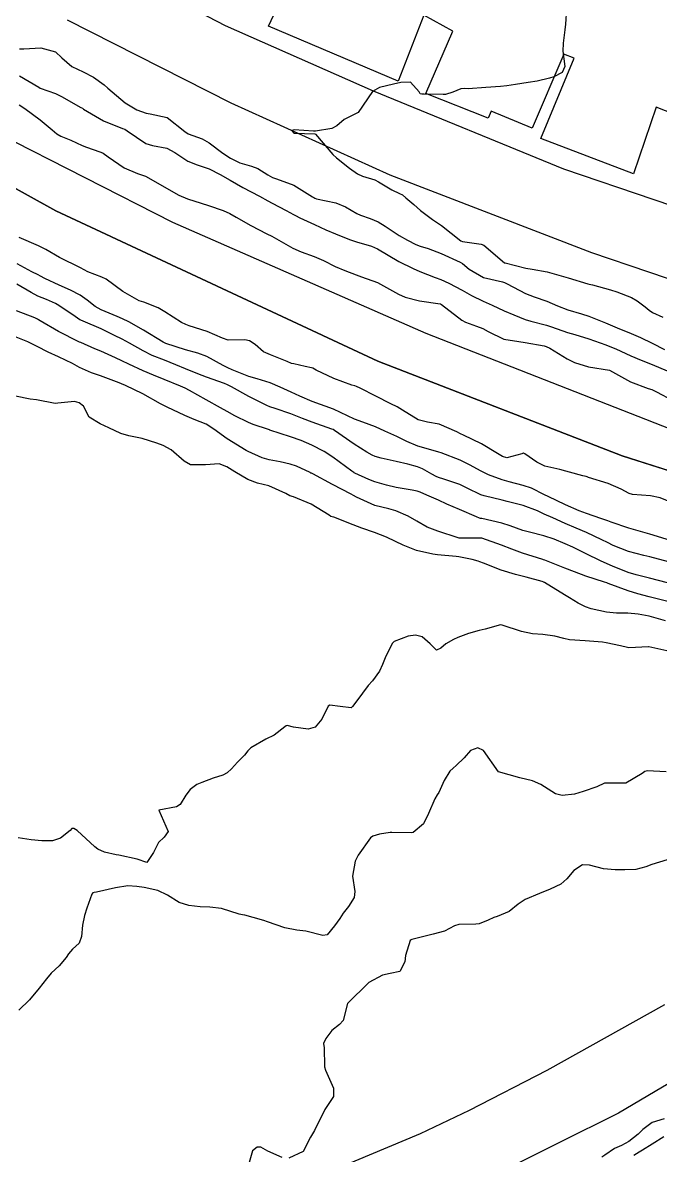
# Model space of a CAD drawing. Header units: metres. Extents: x 298520 to 308411, y 7433745 to 7450750.
# Drawn here: x 305812 to 305872.2, y 7435844.3 to 7435951 of the extents above; entities that cross this region are included whole.
import ezdxf

# ---------------------------------------------------------------- set-up
doc = ezdxf.new("R2010")
doc.units = ezdxf.units.M
doc.header["$LTSCALE"] = 10
doc.linetypes.add('CONTINUO', pattern=[0])
for name, color, linetype in [('Curvas de Nivel 1m', 11, 'Continuous'), ('Curvas de Nivel 5m', 15, 'Continuous'), ('Edificações', 30, 'Continuous'), ('Eixo_Estaqueamento', 45, 'CONTINUO'), ('Linha Férrea', 251, 'TRACKS'), ('Vias Primárias', 230, 'Continuous')]:
    doc.layers.add(name, color=color, linetype=linetype)
doc.linetypes.add('TRACKS', pattern='A,0.15,[130,ltypeshp.shx,S=0.25,R=0,X=0,Y=0],0.15', length=0.3)

msp = doc.modelspace()

# ---------------------------------------------------------------- linework, layer by layer
at = {"layer": 'Curvas de Nivel 1m', "flags": 128}
for points, elevation in [([(305811.76, 7435948.58), (305812.15, 7435948.56), (305813.76, 7435948.67), (305815.14, 7435948.3), (305815.75, 7435947.71), (305816.67, 7435946.9), (305817.74, 7435946.41), (305818.72, 7435945.89), (305819.72, 7435945.18), (305820.07, 7435944.86), (305821.7, 7435943.48), (305822.82, 7435942.83), (305823.69, 7435942.49), (305824.07, 7435942.43), (305825.68, 7435942.1), (305827.35, 7435940.77), (305827.66, 7435940.55), (305828.97, 7435940.07), (305829.65, 7435939.71), (305830.92, 7435938.73), (305831.64, 7435938.25), (305832.52, 7435937.83), (305833.63, 7435937.5), (305834.24, 7435937.3), (305835.16, 7435936.68), (305835.62, 7435936.43), (305835.98, 7435936.3), (305837.61, 7435935.73), (305839.39, 7435934.62), (305839.51, 7435934.54), (305839.59, 7435934.5), (305839.77, 7435934.44), (305841.59, 7435934.06), (305842.51, 7435933.67), (305843.58, 7435933.06), (305843.9, 7435932.9), (305844.82, 7435932.56), (305845.57, 7435932.25), (305846.25, 7435931.86), (305847.55, 7435930.98), (305848.33, 7435930.52), (305849.14, 7435930.11), (305849.54, 7435929.97), (305850.28, 7435929.74), (305851.53, 7435929.29), (305853.3, 7435928.46), (305853.52, 7435928.32), (305854.15, 7435927.81), (305855.5, 7435927.01), (305857.3, 7435926.61), (305857.49, 7435926.54), (305857.76, 7435926.41), (305859.48, 7435925.51), (305860.3, 7435925.2), (305861.48, 7435924.78), (305862.48, 7435924.35), (305863.47, 7435923.98), (305864.75, 7435923.6), (305865.46, 7435923.36), (305867.01, 7435922.74), (305867.46, 7435922.56), (305868.13, 7435922.28), (305869.45, 7435921.75), (305870.32, 7435921.37), (305871.43, 7435920.83), (305872.6, 7435920.23)], 706), ([(305811.73, 7435946.02), (305813.56, 7435944.94), (305813.71, 7435944.87), (305815.15, 7435944.36), (305815.7, 7435944.08), (305817.54, 7435943.04), (305817.69, 7435942.96), (305817.73, 7435942.93), (305817.78, 7435942.89), (305819.68, 7435941.77), (305821.45, 7435941.06), (305821.67, 7435940.98), (305821.91, 7435940.84), (305823.65, 7435939.65), (305824.29, 7435939.45), (305825.65, 7435939.2), (305826.39, 7435938.78), (305827.64, 7435937.98), (305828.5, 7435937.63), (305829.63, 7435937.25), (305830.68, 7435936.73), (305831.61, 7435936.18), (305832.8, 7435935.51), (305833.6, 7435935.09), (305834.37, 7435934.69), (305835.16, 7435934.25), (305835.59, 7435934.02), (305836.91, 7435933.32), (305837.58, 7435932.96), (305837.77, 7435932.85), (305838.18, 7435932.64), (305839.56, 7435932), (305840.64, 7435931.52), (305841.55, 7435931.13), (305842.88, 7435930.59), (305843.54, 7435930.36), (305844.95, 7435929.97), (305845.53, 7435929.73), (305847.52, 7435928.53), (305848.88, 7435927.87), (305849.51, 7435927.59), (305850.97, 7435927.01), (305851.5, 7435926.81), (305852.24, 7435926.47), (305853.49, 7435925.83), (305854.37, 7435925.33), (305855.48, 7435924.79), (305856.33, 7435924.42), (305857.47, 7435923.88), (305858.38, 7435923.49), (305859.46, 7435923.06), (305859.97, 7435922.89), (305861.45, 7435922.51), (305861.94, 7435922.36), (305863.45, 7435921.83), (305864.14, 7435921.63), (305865.44, 7435921.24), (305867.06, 7435920.67), (305867.43, 7435920.52), (305867.99, 7435920.28), (305869.42, 7435919.64), (305870.38, 7435919.22), (305871.41, 7435918.81), (305872.83, 7435918.23)], 707), ([(305811.7, 7435943.3), (305812.24, 7435942.95), (305813.68, 7435941.89), (305814.84, 7435940.92), (305815.28, 7435940.54), (305815.66, 7435940.34), (305816.6, 7435939.96), (305817.65, 7435939.45), (305818.05, 7435939.29), (305819.31, 7435938.86), (305819.56, 7435938.77), (305819.64, 7435938.72), (305820.11, 7435938.39), (305821.63, 7435937.36), (305822.88, 7435936.83), (305823.62, 7435936.56), (305824.14, 7435936.28), (305825.6, 7435935.43), (305826.78, 7435934.78), (305827.59, 7435934.44), (305828.87, 7435934.03), (305829.58, 7435933.79), (305830.96, 7435933.34), (305831.58, 7435933.06), (305832.17, 7435932.71), (305833.56, 7435931.92), (305835.09, 7435931.14), (305835.55, 7435930.91), (305836, 7435930.67), (305837.53, 7435929.79), (305838.32, 7435929.42), (305839.53, 7435928.99), (305840.41, 7435928.61), (305841.52, 7435928.05), (305842.44, 7435927.67), (305843.51, 7435927.28), (305844.02, 7435927.08), (305845.5, 7435926.55), (305847.49, 7435925.43), (305848.11, 7435925.15), (305849.48, 7435924.81), (305851.42, 7435924.54), (305851.47, 7435924.52), (305851.55, 7435924.48), (305853.46, 7435923), (305853.81, 7435922.81), (305854.87, 7435922.44), (305855.45, 7435922.21), (305855.96, 7435921.91), (305857.43, 7435921.2), (305858.86, 7435920.97), (305859.43, 7435920.9), (305861.23, 7435920.56), (305861.43, 7435920.51), (305861.77, 7435920.36), (305863.41, 7435919.36), (305864.09, 7435919.01), (305865.41, 7435918.58), (305867.4, 7435918.29), (305869.39, 7435917.19), (305871.06, 7435916.56), (305871.38, 7435916.45), (305871.83, 7435916.24), (305873.36, 7435915.41)], 708), ([(305873.26, 7435905.79), (305872.17, 7435906.23), (305871.26, 7435906.44), (305869.57, 7435906.57), (305869.27, 7435906.65), (305868.5, 7435907.05), (305867.28, 7435907.59), (305865.43, 7435908.15), (305865.28, 7435908.21), (305865.21, 7435908.24), (305864.88, 7435908.32), (305863.62, 7435908.67), (305863.29, 7435908.77), (305862.73, 7435908.9), (305861.29, 7435909.24), (305860.54, 7435909.62), (305859.4, 7435910.39), (305859.3, 7435910.44), (305859.25, 7435910.44), (305859.12, 7435910.39), (305857.7, 7435910.01), (305857.3, 7435910.14), (305856.82, 7435910.41), (305855.32, 7435911.33), (305853.63, 7435912.16), (305853.33, 7435912.29), (305853, 7435912.46), (305851.34, 7435913.19), (305850.23, 7435913.38), (305849.34, 7435913.61), (305847.88, 7435914.52), (305847.36, 7435914.83), (305846.78, 7435915.12), (305845.37, 7435915.82), (305843.87, 7435916.57), (305843.55, 7435916.74), (305843.39, 7435916.8), (305843.1, 7435916.87), (305841.39, 7435917.49), (305839.74, 7435918.28), (305839.4, 7435918.46), (305839.28, 7435918.5), (305838.69, 7435918.63), (305837.62, 7435918.87), (305837.41, 7435918.92), (305836.98, 7435919.08), (305835.41, 7435919.71), (305834.76, 7435920.02), (305833.97, 7435920.69), (305833.43, 7435921.05), (305833.01, 7435921.13), (305831.43, 7435921.11), (305830.88, 7435921.28), (305829.44, 7435921.93), (305827.74, 7435922.47), (305827.45, 7435922.57), (305827.02, 7435922.77), (305825.46, 7435923.79), (305824.82, 7435924.16), (305823.47, 7435924.68), (305823.04, 7435924.82), (305821.49, 7435925.7), (305819.93, 7435926.86), (305819.5, 7435927.05), (305818.19, 7435927.56), (305817.51, 7435927.91), (305815.52, 7435928.91), (305814.24, 7435929.64), (305813.53, 7435930), (305811.71, 7435930.78)], 708), ([(305873.15, 7435902.22), (305871.22, 7435902.83), (305870.09, 7435903.13), (305869.22, 7435903.38), (305867.57, 7435903.95), (305867.23, 7435904.07), (305866.59, 7435904.3), (305865.24, 7435904.76), (305864.54, 7435905.02), (305863.25, 7435905.59), (305861.6, 7435906.36), (305861.26, 7435906.53), (305860.04, 7435907.15), (305859.27, 7435907.4), (305857.93, 7435907.75), (305857.28, 7435907.94), (305855.99, 7435908.42), (305855.29, 7435908.77), (305854.2, 7435909.36), (305853.3, 7435909.79), (305851.51, 7435910.48), (305851.3, 7435910.54), (305851.22, 7435910.57), (305849.31, 7435911.13), (305848.28, 7435911.56), (305847.33, 7435912.01), (305846.21, 7435912.54), (305845.34, 7435912.94), (305844.14, 7435913.37), (305843.34, 7435913.67), (305841.35, 7435914.6), (305839.36, 7435915.34), (305838.18, 7435915.83), (305837.38, 7435916.2), (305836.34, 7435916.66), (305835.39, 7435917.07), (305834.17, 7435917.46), (305833.39, 7435917.68), (305831.8, 7435918.31), (305831.4, 7435918.5), (305830.96, 7435918.72), (305829.41, 7435919.57), (305828.56, 7435919.89), (305827.42, 7435920.2), (305825.55, 7435920.79), (305825.42, 7435920.84), (305825.31, 7435920.91), (305823.44, 7435922.05), (305822.05, 7435922.83), (305821.46, 7435923.12), (305820.96, 7435923.34), (305819.46, 7435923.97), (305818.88, 7435924.28), (305818.12, 7435924.88), (305817.48, 7435925.35), (305816.57, 7435925.81), (305815.49, 7435926.3), (305814.14, 7435926.93), (305813.72, 7435927.15), (305813.51, 7435927.26), (305812.91, 7435927.54), (305811.52, 7435928.29)], 707), ([(305872.95, 7435900.22), (305871.19, 7435900.68), (305870.63, 7435900.81), (305869.2, 7435901.17), (305867.74, 7435901.75), (305867.21, 7435902.02), (305866.68, 7435902.3), (305865.22, 7435902.97), (305864.27, 7435903.37), (305863.23, 7435903.83), (305862.05, 7435904.35), (305861.24, 7435904.71), (305860.6, 7435905.01), (305859.25, 7435905.52), (305857.75, 7435905.91), (305857.26, 7435906.03), (305855.57, 7435906.43), (305855.26, 7435906.53), (305853.98, 7435907.16), (305853.27, 7435907.49), (305851.76, 7435907.99), (305851.28, 7435908.15), (305851.05, 7435908.25), (305850.63, 7435908.49), (305849.76, 7435908.97), (305849.29, 7435909.16), (305848.39, 7435909.42), (305847.29, 7435909.67), (305845.86, 7435909.98), (305845.3, 7435910.14), (305845.01, 7435910.27), (305844.5, 7435910.56), (305843.31, 7435911.29), (305841.45, 7435912.6), (305841.33, 7435912.67), (305841.22, 7435912.72), (305839.34, 7435913.38), (305838.43, 7435913.72), (305837.35, 7435914.15), (305835.87, 7435914.66), (305835.36, 7435914.83), (305835.09, 7435914.94), (305833.37, 7435915.81), (305831.74, 7435916.72), (305831.38, 7435916.91), (305831.08, 7435917.03), (305829.39, 7435917.61), (305828.57, 7435917.93), (305827.4, 7435918.4), (305826.5, 7435918.78), (305825.41, 7435919.21), (305824.27, 7435919.66), (305823.42, 7435920.1), (305822.11, 7435920.83), (305821.43, 7435921.19), (305820.72, 7435921.56), (305819.44, 7435922.17), (305817.75, 7435922.89), (305817.54, 7435922.98), (305817.45, 7435923.03), (305817.01, 7435923.35), (305815.47, 7435924.37), (305815.13, 7435924.57), (305814.29, 7435924.93), (305813.48, 7435925.25), (305812.84, 7435925.59), (305811.49, 7435926.39)], 706), ([(305872.9, 7435896.47), (305871.15, 7435896.92), (305870.08, 7435897.19), (305869.15, 7435897.47), (305867.27, 7435898.18), (305867.16, 7435898.22), (305866.92, 7435898.29), (305865.17, 7435898.86), (305864.1, 7435899.26), (305863.18, 7435899.62), (305861.3, 7435900.36), (305861.18, 7435900.4), (305861.12, 7435900.42), (305859.19, 7435901.03), (305858.19, 7435901.41), (305857.2, 7435901.79), (305855.35, 7435902.43), (305855.21, 7435902.45), (305853.88, 7435902.45), (305853.23, 7435902.44), (305853.21, 7435902.44), (305853.13, 7435902.46), (305851.22, 7435903.11), (305850.21, 7435903.48), (305849.23, 7435904.03), (305848.41, 7435904.52), (305847.24, 7435905.02), (305846.58, 7435905.2), (305845.25, 7435905.52), (305843.53, 7435906.31), (305843.26, 7435906.46), (305843.04, 7435906.58), (305841.27, 7435907.5), (305839.4, 7435908.5), (305839.28, 7435908.56), (305839.24, 7435908.58), (305839.17, 7435908.62), (305837.89, 7435909.24), (305837.29, 7435909.43), (305836.32, 7435909.63), (305835.29, 7435909.83), (305834.65, 7435910.03), (305833.3, 7435910.62), (305833.14, 7435910.7), (305831.32, 7435911.79), (305830.09, 7435912.73), (305829.34, 7435913.19), (305828.21, 7435913.62), (305827.35, 7435913.99), (305825.67, 7435914.79), (305825.36, 7435914.94), (305825.04, 7435915.12), (305823.37, 7435916.05), (305821.73, 7435916.84), (305821.38, 7435916.99), (305821.14, 7435917.09), (305819.39, 7435917.74), (305818.54, 7435918.02), (305817.4, 7435918.54), (305816.75, 7435918.9), (305815.41, 7435919.54), (305814.45, 7435919.96), (305813.42, 7435920.52), (305812.54, 7435920.95), (305811.43, 7435921.4)], 704), ([(305872.68, 7435894.66), (305871.13, 7435895.08), (305870.09, 7435895.29), (305869.13, 7435895.36), (305868.05, 7435895.36), (305867.13, 7435895.46), (305865.66, 7435895.78), (305865.14, 7435895.96), (305864.45, 7435896.32), (305863.64, 7435896.82), (305863.15, 7435897.11), (305861.26, 7435898.26), (305861.16, 7435898.31), (305861.13, 7435898.33), (305861.05, 7435898.36), (305859.55, 7435898.77), (305859.17, 7435898.87), (305858.53, 7435899.03), (305857.17, 7435899.43), (305855.51, 7435900.09), (305855.18, 7435900.21), (305855.01, 7435900.26), (305854.43, 7435900.44), (305853.19, 7435900.69), (305852.93, 7435900.72), (305851.19, 7435900.87), (305850.75, 7435900.93), (305849.19, 7435901.28), (305847.93, 7435901.79), (305847.21, 7435902.14), (305846.37, 7435902.54), (305845.22, 7435902.99), (305844.03, 7435903.38), (305843.22, 7435903.69), (305841.41, 7435904.42), (305841.23, 7435904.45), (305841.1, 7435904.47), (305840.95, 7435904.6), (305839.25, 7435905.64), (305837.58, 7435906.33), (305837.26, 7435906.44), (305836.88, 7435906.65), (305835.27, 7435907.36), (305834.21, 7435907.63), (305833.28, 7435907.96), (305832.05, 7435908.71), (305831.29, 7435909.18), (305830.57, 7435909.44), (305829.29, 7435909.34), (305827.89, 7435909.36), (305827.29, 7435909.71), (305826.06, 7435910.78), (305825.31, 7435911.17), (305824.7, 7435911.41), (305823.32, 7435911.85), (305822.06, 7435912.1), (305821.32, 7435912.3), (305820.17, 7435912.85), (305819.34, 7435913.22), (305818.33, 7435913.86), (305817.77, 7435914.88), (305817.36, 7435915.21), (305816.94, 7435915.32), (305815.36, 7435915.16), (305815.12, 7435915.15), (305813.36, 7435915.47), (305812.75, 7435915.56), (305811.37, 7435915.84)], 703), ([(305873.09, 7435891.77), (305871.12, 7435892.21), (305871.09, 7435892.21), (305869.23, 7435892.12), (305869.09, 7435892.13), (305868.43, 7435892.28), (305867.1, 7435892.59), (305866.75, 7435892.64), (305865.1, 7435892.75), (305863.63, 7435892.86), (305863.1, 7435892.97), (305862.25, 7435893.2), (305861.1, 7435893.35), (305860.15, 7435893.42), (305859.11, 7435893.66), (305857.28, 7435894.24), (305857.11, 7435894.27), (305855.66, 7435893.87), (305855.11, 7435893.73), (305854.11, 7435893.45), (305853.1, 7435893.08), (305852.68, 7435892.88), (305851.96, 7435892.47), (305851.49, 7435892.07), (305851.08, 7435891.88), (305850.48, 7435892.49), (305849.74, 7435893.14), (305849.1, 7435893.29), (305848.4, 7435893.21), (305847.09, 7435892.69), (305847, 7435892.62), (305846.93, 7435892.53), (305846.29, 7435891.32), (305845.99, 7435890.54), (305845.7, 7435889.9), (305845.05, 7435889.01), (305844.62, 7435888.56), (305843.56, 7435887.1), (305843.17, 7435886.58), (305843.1, 7435886.5), (305843.02, 7435886.44), (305842, 7435886.59), (305841.02, 7435886.69), (305840.85, 7435886.6), (305840.25, 7435885.37), (305839.63, 7435884.62), (305838.99, 7435884.45), (305837.58, 7435884.64), (305836.99, 7435884.78), (305836.89, 7435884.75), (305836.76, 7435884.65), (305835.76, 7435883.88), (305834.98, 7435883.51), (305833.56, 7435882.69), (305833.27, 7435882.4), (305832.96, 7435882), (305832.32, 7435881.34), (305831.74, 7435880.71), (305831.34, 7435880.31), (305830.94, 7435880.1), (305830.01, 7435879.81), (305828.93, 7435879.42), (305828.46, 7435879.23), (305827.84, 7435878.76), (305827.45, 7435878.23), (305826.91, 7435877.34), (305826.56, 7435877.11), (305824.9, 7435876.79), (305825.78, 7435874.78), (305825.4, 7435874.25), (305824.86, 7435873.76), (305824.39, 7435872.8), (305823.77, 7435871.88), (305822.84, 7435872.17), (305821.12, 7435872.56), (305820.85, 7435872.59), (305819.77, 7435872.86), (305819.13, 7435873.14), (305818.86, 7435873.34), (305817.17, 7435874.89), (305816.88, 7435875.09), (305816.69, 7435875.08), (305816.51, 7435874.89), (305815.61, 7435874.16), (305814.86, 7435873.9), (305813.86, 7435873.92), (305812.86, 7435874), (305811.63, 7435874.19)], 702), ([(305872.75, 7435880.42), (305870.95, 7435880.51), (305870.73, 7435880.46), (305870.48, 7435880.25), (305868.93, 7435879.35), (305867.86, 7435879.35), (305866.93, 7435879.34), (305866.21, 7435879.01), (305864.93, 7435878.55), (305864.09, 7435878.32), (305862.92, 7435878.18), (305862.3, 7435878.35), (305860.93, 7435879.21), (305860.13, 7435879.57), (305858.94, 7435879.86), (305856.94, 7435880.41), (305855.5, 7435882.42), (305854.98, 7435882.67), (305854.28, 7435882.44), (305853.68, 7435881.73), (305852.95, 7435881), (305852.65, 7435880.76), (305852.34, 7435880.47), (305851.79, 7435879.61), (305851.3, 7435878.48), (305851.15, 7435878.24), (305850.92, 7435877.88), (305850.32, 7435876.49), (305849.87, 7435875.51), (305848.88, 7435874.7), (305848.71, 7435874.67), (305846.88, 7435874.7), (305846.71, 7435874.69), (305845.72, 7435874.54), (305845.06, 7435874.36), (305844.87, 7435874.21), (305843.69, 7435872.57), (305843.4, 7435872.01), (305843.17, 7435870.57), (305843.38, 7435869.14), (305843.31, 7435868.57), (305842.79, 7435867.71), (305842.29, 7435867.08), (305841.97, 7435866.59), (305841.47, 7435865.89), (305840.76, 7435865.04), (305840.36, 7435865), (305838.76, 7435865.4), (305837.91, 7435865.5), (305836.77, 7435865.72), (305835.15, 7435866.29), (305834.78, 7435866.41), (305833.8, 7435866.68), (305833.01, 7435866.92), (305832.79, 7435866.94), (305832.48, 7435867.01), (305830.79, 7435867.54), (305829.71, 7435867.65), (305828.79, 7435867.69), (305827.73, 7435867.82), (305826.8, 7435868.09), (305825.72, 7435868.78), (305824.81, 7435869.24), (305823.5, 7435869.5), (305822.81, 7435869.61), (305821.97, 7435869.67), (305820.81, 7435869.48), (305819.01, 7435869.07), (305818.8, 7435869.05), (305818.65, 7435869.02), (305818.56, 7435868.87), (305818.1, 7435867.57), (305817.89, 7435866.88), (305817.7, 7435865.95), (305817.58, 7435864.88), (305817.36, 7435864.27), (305816.74, 7435863.69), (305816.36, 7435863.27), (305816.14, 7435862.9), (305815.49, 7435862.14), (305814.72, 7435861.43), (305814.28, 7435860.92), (305813.6, 7435860.03), (305812.68, 7435858.94), (305811.68, 7435857.94)], 701), ([(305872.56, 7435847.72), (305871.43, 7435847.36), (305870.55, 7435846.69), (305870.1, 7435846.25), (305869.21, 7435845.58), (305868.53, 7435845.21), (305867.88, 7435844.92), (305866.97, 7435844.29), (305866.69, 7435844.11)], 699), ([(305872.54, 7435846.01), (305871.43, 7435845.33), (305870.52, 7435844.77), (305870.2, 7435844.57), (305869.71, 7435844.25)], 698)]:
    msp.add_lwpolyline(points, dxfattribs=dict(at, elevation=elevation))
at = {"layer": 'Curvas de Nivel 5m', "flags": 128}
for points, elevation in [([(305863.33, 7435952.34), (305863.24, 7435950.9), (305863.18, 7435950.35), (305863.02, 7435949.1), (305863.01, 7435948.35), (305863.19, 7435946.9), (305862.95, 7435946.35), (305862.14, 7435945.94), (305861.73, 7435945.81), (305860.58, 7435945.52), (305859.72, 7435945.38), (305858.54, 7435945.21), (305857.72, 7435945.08), (305857.11, 7435945.02), (305855.72, 7435944.91), (305854.06, 7435944.8), (305853.72, 7435944.82), (305853.38, 7435944.8), (305852.61, 7435944.47), (305851.92, 7435944.27), (305851.71, 7435944.26), (305849.91, 7435944.3), (305849.71, 7435944.29), (305849.53, 7435944.32), (305849.44, 7435944.5), (305848.62, 7435945.41), (305847.72, 7435945.38), (305847.03, 7435945.23), (305845.72, 7435944.92), (305845.03, 7435944.56), (305843.69, 7435942.58), (305842.37, 7435941.91), (305841.67, 7435941.32), (305841.22, 7435941.06), (305839.67, 7435940.82), (305839.48, 7435940.81), (305837.67, 7435940.92), (305837.44, 7435940.88), (305837.6, 7435940.65), (305837.66, 7435940.63), (305839.59, 7435940.55), (305839.66, 7435940.52), (305841.29, 7435938.6), (305841.64, 7435938.3), (305842.88, 7435937.33), (305843.62, 7435936.8), (305844.09, 7435936.57), (305845.26, 7435936.21), (305845.61, 7435936.04), (305846.86, 7435935.28), (305847.6, 7435934.93), (305847.86, 7435934.79), (305848.2, 7435934.52), (305848.95, 7435933.88), (305849.58, 7435933.32), (305850.7, 7435932.49), (305851.56, 7435931.91), (305853.38, 7435930.46), (305853.54, 7435930.4), (305855.28, 7435930.17), (305855.54, 7435930.07), (305857.49, 7435928.41), (305857.52, 7435928.39), (305857.55, 7435928.38), (305859.52, 7435927.9), (305860.11, 7435927.79), (305861.51, 7435927.54), (305862.61, 7435927.24), (305863.5, 7435926.99), (305865.37, 7435926.43), (305865.49, 7435926.4), (305865.81, 7435926.31), (305867.49, 7435925.85), (305868.1, 7435925.67), (305869.48, 7435925.12), (305870.02, 7435924.8), (305870.75, 7435924.25), (305871.15, 7435923.92), (305871.47, 7435923.7), (305872.44, 7435923.26)], 705), ([(305872.86, 7435898.22), (305871.17, 7435898.67), (305869.9, 7435898.99), (305869.17, 7435899.2), (305867.67, 7435899.79), (305867.18, 7435900.01), (305866.55, 7435900.3), (305865.19, 7435900.98), (305863.94, 7435901.59), (305863.21, 7435901.92), (305862.19, 7435902.35), (305861.22, 7435902.67), (305859.84, 7435903), (305859.22, 7435903.18), (305858.03, 7435903.59), (305857.23, 7435903.85), (305855.37, 7435904.29), (305855.23, 7435904.31), (305855.13, 7435904.33), (305854.85, 7435904.44), (305853.24, 7435905.13), (305852.07, 7435905.65), (305851.26, 7435906.03), (305850.18, 7435906.5), (305849.53, 7435906.77), (305849.27, 7435906.88), (305848.8, 7435906.98), (305847.27, 7435907.23), (305846.38, 7435907.43), (305845.27, 7435907.76), (305844.7, 7435907.98), (305843.38, 7435908.58), (305843.32, 7435908.61), (305843.28, 7435908.63), (305843.09, 7435908.77), (305841.3, 7435910.08), (305840.47, 7435910.61), (305839.31, 7435911.22), (305838.3, 7435911.66), (305837.32, 7435911.99), (305835.37, 7435912.63), (305835.33, 7435912.64), (305835.23, 7435912.67), (305833.79, 7435913.15), (305833.34, 7435913.35), (305832.07, 7435913.98), (305831.35, 7435914.37), (305830.72, 7435914.73), (305829.36, 7435915.49), (305827.77, 7435916.37), (305827.38, 7435916.57), (305826.92, 7435916.77), (305825.39, 7435917.4), (305824.4, 7435917.81), (305823.4, 7435918.23), (305822.06, 7435918.83), (305821.41, 7435919.16), (305820.81, 7435919.44), (305819.41, 7435920.06), (305818.85, 7435920.3), (305817.52, 7435920.89), (305817.42, 7435920.93), (305817.35, 7435920.96), (305815.44, 7435921.91), (305813.68, 7435922.94), (305813.54, 7435923.03), (305813.45, 7435923.08), (305813.2, 7435923.2), (305811.46, 7435923.87)], 705), ([(305872.85, 7435872.12), (305871.4, 7435871.67), (305870.84, 7435871.46), (305869.87, 7435871.22), (305868.84, 7435871.19), (305867.94, 7435871.18), (305866.84, 7435871.27), (305865.52, 7435871.63), (305864.84, 7435871.66), (305864.04, 7435871.12), (305863.37, 7435870.33), (305862.82, 7435869.84), (305861.81, 7435869.35), (305860.81, 7435868.96), (305859.45, 7435868.38), (305858.8, 7435867.93), (305857.95, 7435867.24), (305856.79, 7435866.77), (305856.49, 7435866.7), (305855.95, 7435866.42), (305855.12, 7435866.09), (305854.78, 7435866.05), (305853.19, 7435866.04), (305852.77, 7435865.9), (305851.83, 7435865.41), (305850.76, 7435865.12), (305850.25, 7435865), (305848.75, 7435864.61), (305848.68, 7435864.58), (305848.6, 7435864.51), (305848.16, 7435863.09), (305848.1, 7435862.52), (305847.63, 7435861.61), (305846.72, 7435861.42), (305846, 7435861.25), (305844.7, 7435860.55), (305842.68, 7435858.58), (305842.27, 7435856.98), (305841.94, 7435856.59), (305841.21, 7435856.04), (305840.64, 7435855.29), (305840.42, 7435854.82), (305840.45, 7435854.6), (305840.47, 7435854.44), (305840.53, 7435852.6), (305840.61, 7435852.29), (305841.37, 7435850.59), (305841.36, 7435849.81), (305840.56, 7435848.6), (305839.57, 7435846.61), (305839.18, 7435845.97), (305838.51, 7435844.63), (305837.14, 7435844.01)], 700), ([(305836.51, 7435844.05), (305835.18, 7435844.66), (305834.52, 7435845.03), (305834.15, 7435845.04), (305833.73, 7435844.68), (305833.4, 7435843.59)], 700)]:
    msp.add_lwpolyline(points, dxfattribs=dict(at, elevation=elevation))
at = {"layer": 'Edificações'}
msp.add_lwpolyline([(305885.96, 7435958.22), (305879.41, 7435940.07), (305871.81, 7435943.08), (305869.66, 7435936.8), (305860.93, 7435940.1), (305864.06, 7435947.68), (305863.08, 7435948.08), (305860.09, 7435941.09), (305856.24, 7435942.69), (305855.94, 7435942.04), (305850.06, 7435944.36), (305852.62, 7435950.24), (305849.9, 7435951.73), (305847.45, 7435945.53), (305835.24, 7435950.69), (305836.52, 7435953.46)], dxfattribs=at)
at = {"layer": 'Eixo_Estaqueamento'}
msp.add_lwpolyline([(305645.02, 7436096.32), (305661.02, 7436071.86), (305678.2, 7436047.9), (305696.1, 7436025.19), (305723.76, 7435997.05), (305735.18, 7435986.89), (305760.88, 7435966.42), (305786.71, 7435949.03), (305815.17, 7435933.3), (305845.54, 7435919.12), (305868.58, 7435910.19), (305881.18, 7435906.22), (305902.23, 7435900.74), (305939.65, 7435889.45), (305949.23, 7435886.47)], dxfattribs=at)
at = {"layer": 'Linha Férrea', "flags": 128}
msp.add_lwpolyline([(307827.16, 7434249.95), (307821.56, 7434258.81), (307819.52, 7434262.43), (307816.3, 7434268.22), (307813.68, 7434272.3), (307811.64, 7434275.46), (307798.22, 7434296.14), (307773.74, 7434334.03), (307761.73, 7434352.01), (307752.47, 7434367.89), (307735.13, 7434393.38), (307710.74, 7434431.02), (307694.81, 7434455.28), (307677.7, 7434482.21), (307665.38, 7434501.66), (307643.88, 7434534.84), (307627.56, 7434562.54), (307613.51, 7434586.87), (307596.95, 7434617.47), (307576.4, 7434659.98), (307564.17, 7434687.32), (307541.06, 7434734.95), (307530.17, 7434758.54), (307516.92, 7434785.92), (307501.76, 7434817.25), (307481.68, 7434859.3), (307459.2, 7434904.2), (307442.79, 7434936.27), (307425.28, 7434968.91), (307411.69, 7434992.24), (307402.57, 7435007.68), (307388.85, 7435028.5), (307366.95, 7435058.3), (307352.5, 7435076.75), (307335.71, 7435095.81), (307323.74, 7435108.4), (307304.88, 7435127.21), (307280.64, 7435149.6), (307260.89, 7435166.25), (307239.5, 7435183.01), (307222.59, 7435195.4), (307206.91, 7435206.43), (307191.54, 7435216.92), (307180.98, 7435223.58), (307147.08, 7435245.04), (307110.18, 7435267.87), (307071.33, 7435292.08), (307013.04, 7435328.92), (306934.22, 7435378.29), (306890.85, 7435406.01), (306860.76, 7435425.27), (306830.44, 7435444.17), (306783.16, 7435474), (306743.29, 7435499.12), (306730.65, 7435506.8), (306700.01, 7435524.56), (306649.97, 7435556.16), (306620.54, 7435574.68), (306585.88, 7435596.36), (306549.21, 7435619.44), (306511.46, 7435642.99), (306481.3, 7435662.07), (306449.91, 7435681.79), (306417.31, 7435702.16), (306386.5, 7435720.66), (306359.57, 7435735.78), (306332.26, 7435749.95), (306295.74, 7435767.25), (306254.91, 7435784.83), (306234.55, 7435793.03), (306198.8, 7435806.04), (306177.43, 7435813.74), (306139.2, 7435826.14), (306101.03, 7435838.04), (306051.97, 7435853.03), (306008.19, 7435866.65), (306003.58, 7435868.04), (305974.11, 7435878.74), (305939.65, 7435889.45), (305902.23, 7435900.74), (305881.18, 7435906.22), (305868.58, 7435910.19), (305845.54, 7435919.12), (305815.17, 7435933.3), (305786.71, 7435949.03), (305760.88, 7435966.42), (305735.18, 7435986.89), (305723.76, 7435997.05), (305696.1, 7436025.19), (305678.2, 7436047.9), (305661.02, 7436071.86), (305645.02, 7436096.32), (305622.37, 7436129.7), (305596.14, 7436168.75), (305576.09, 7436198.75), (305559.43, 7436223.15), (305539.44, 7436252.72), (305521.42, 7436279.84), (305512.69, 7436292.82), (305499.49, 7436312.98), (305480.03, 7436341.61), (305460.3, 7436370.83), (305441.56, 7436398.43), (305421.25, 7436428.24), (305402.58, 7436456.09), (305384.09, 7436483.75), (305369.12, 7436505.55), (305351.23, 7436532.17), (305338.34, 7436551.44), (305322.73, 7436574.87), (305306.91, 7436598.3), (305293.24, 7436619.06), (305277.82, 7436644.31), (305263.89, 7436668.98), (305254.71, 7436687.72), (305243.78, 7436710.84), (305233.95, 7436734.39), (305225.11, 7436755.87), (305215.53, 7436780.47), (305201.61, 7436815.68), (305193.17, 7436837.83), (305177.38, 7436877.75), (305166.79, 7436904.69), (305153.94, 7436937.69), (305141.5, 7436969.14), (305130.7, 7436996.5), (305122.02, 7437018.5), (305113.06, 7437043.1), (305101.51, 7437072.01), (305093.24, 7437092.93), (305082.04, 7437121.36), (305073.35, 7437143.92), (305060.57, 7437176.45), (305050.18, 7437206.4), (305043.41, 7437227.87), (305037.47, 7437248.17), (305034.53, 7437261.71), (305031.72, 7437274.1), (305028.72, 7437297.87), (305025.03, 7437326.57), (305023.12, 7437358.56), (305023.12, 7437387.11), (305024.83, 7437414.87), (305027.31, 7437439.51), (305027.41, 7437441.26), (305030.71, 7437462.67), (305036.04, 7437488.9), (305042.47, 7437516.92), (305048.78, 7437544.54), (305055.48, 7437572.1), (305062.87, 7437603.39), (305069.5, 7437630.69), (305077.03, 7437662.82), (305085.46, 7437698.14), (305091.82, 7437727.64), (305097.21, 7437749.95), (305103.92, 7437777.27), (305111.1, 7437807.1), (305121.2, 7437849.91), (305125.41, 7437866.97), (305130.99, 7437888.73), (305137.36, 7437914.57), (305143.48, 7437941.14), (305150.28, 7437969.23), (305155.63, 7437993.86), (305160.5, 7438017.39), (305165.53, 7438047.97), (305167.4, 7438065.92), (305168.45, 7438080.5), (305168.7, 7438098.82), (305168.5, 7438111.61), (305167.44, 7438129.41), (305165.73, 7438144.8), (305163.05, 7438159.25), (305157.36, 7438183.65), (305149.71, 7438209.61), (305142.15, 7438230.52), (305132.88, 7438252.55), (305120.43, 7438277.84), (305109.12, 7438297.22), (305107.01, 7438300.23), (305099.26, 7438311.38), (305091.43, 7438322.41), (305083.38, 7438332.8), (305079.57, 7438337.52), (305074.8, 7438344.06), (305056.82, 7438367.08), (305041.94, 7438386.35), (305023.22, 7438411.98), (305005.97, 7438436.56), (304993.28, 7438456.49), (304983.12, 7438473.17), (304969.54, 7438498.7), (304959.94, 7438517.09), (304947.33, 7438543.43), (304933.09, 7438572.79), (304924.31, 7438590.95), (304918.2, 7438604.46), (304911.78, 7438619.16), (304905.93, 7438632.44), (304900.32, 7438648.46), (304895.83, 7438661.89), (304892.17, 7438674.5), (304887.95, 7438691.24), (304884.69, 7438706.94), (304881.85, 7438723.7), (304879.33, 7438740.13), (304878.19, 7438758.92), (304877.54, 7438778.36), (304877.21, 7438799.09), (304877.46, 7438830.88), (304877.86, 7438863.02), (304878.27, 7438892.7), (304878.6, 7438920.11), (304878.68, 7438952.24), (304877.94, 7438980.3), (304876.32, 7439009.02), (304874.94, 7439022.79), (304873.23, 7439037.84), (304870.14, 7439056.14), (304864.86, 7439082.08), (304859.08, 7439105.01), (304850.38, 7439133.89), (304843.06, 7439154.06), (304836.38, 7439171.24), (304828.25, 7439190.11), (304817.67, 7439211.83), (304806.69, 7439232.74), (304796.36, 7439250.87), (304785.22, 7439269.01), (304772.78, 7439289.1), (304755.7, 7439316.74), (304736.91, 7439345.94), (304718.85, 7439374.33), (304700.22, 7439403.62), (304676.46, 7439440.71), (304659.06, 7439468.06), (304641.49, 7439495.55), (304629.29, 7439515), (304612.29, 7439541.91), (304598.79, 7439563.31), (304583.09, 7439588.52), (304568.61, 7439611.38), (304554.37, 7439633.59), (304540.46, 7439656.11), (304527.86, 7439675.88), (304515.49, 7439695.97), (304501.01, 7439718.74), (304492.56, 7439732.18), (304481.09, 7439749.95), (304464.7, 7439773.55), (304458.7, 7439781.55), (304447.47, 7439795.48), (304430.85, 7439814.02), (304417.94, 7439826.87), (304407.63, 7439836.38), (304393.36, 7439848.49), (304380.4, 7439858.34), (304362.66, 7439870.74), (304347.09, 7439880.3), (304333.25, 7439887.82), (304320.73, 7439894.06), (304304.93, 7439900.99), (304286.44, 7439908.16), (304266.64, 7439915.42), (304246.69, 7439922.5), (304225.19, 7439929.98), (304199, 7439939.2), (304168.47, 7439950), (304152.89, 7439955.63), (304135.92, 7439962.49), (304121.35, 7439968.8), (304105.78, 7439976.38), (304088.74, 7439985.33), (304071.18, 7439995.83), (304051.5, 7440008.74), (304042.51, 7440015.33), (304023.02, 7440030.47), (304002.68, 7440048.64), (303992.18, 7440058.52), (303980.44, 7440070.49), (303965.02, 7440086.23), (303949.37, 7440102.5), (303932.05, 7440120.67), (303917.21, 7440136.17), (303903.07, 7440150.77), (303879.08, 7440175), (303863.63, 7440189.71), (303849.06, 7440203.12), (303838.55, 7440211.89), (303825.96, 7440222.58), (303811.47, 7440233.81), (303798.03, 7440243.58), (303789.17, 7440249.78, 0.048699), (303782.73, 7440254.33, -0.013971), (303778.98, 7440256.72, 0.011385), (303767.54, 7440264.08, 0.000455), (303759.24, 7440269.14, 0.004014), (303749.32, 7440275.08, 0.008965), (303739.52, 7440280.6), (303729.17, 7440286.2), (303717.71, 7440292.15), (303693.72, 7440304.37), (303679.1, 7440311.9), (303660.94, 7440321.33), (303642.97, 7440330.92), (303636.47, 7440334.55), (303624.84, 7440341.29), (303611.99, 7440348.94), (303603.08, 7440354.6), (303596.28, 7440359.1), (303587.51, 7440365.43), (303578.6, 7440372.22), (303569.48, 7440379.63), (303558.63, 7440389.13), (303549.89, 7440397.25), (303541.54, 7440405.46), (303534.88, 7440412.29), (303523.46, 7440424.47), (303512.29, 7440437.46), (303502.62, 7440449.26), (303497.01, 7440456.5), (303488.04, 7440468.69), (303481.42, 7440477.68), (303475.38, 7440486.35), (303465.79, 7440500.54), (303456.11, 7440515.6), (303445.61, 7440532.25), (303432.87, 7440552.63), (303423.19, 7440568.06, -0.000757), (303417.99, 7440576.14, 0.007668), (303411.65, 7440585.69), (303403.6, 7440597.44), (303394.77, 7440609.24), (303388.86, 7440616.92), (303381.26, 7440625.91), (303374.43, 7440633.82), (303364.89, 7440644.09), (303358.77, 7440650.24), (303349.65, 7440658.74), (303339.72, 7440667.52), (303332.66, 7440673.46), (303326.72, 7440678.05, -0.018136), (303320.92, 7440682.54, 0.027105), (303312.53, 7440688.78, -0.001525), (303306.78, 7440692.62), (303296.84, 7440699.32), (303291.58, 7440702.65), (303280.84, 7440709.24, 0.008003), (303271.25, 7440714.65, 0.013057), (303255.94, 7440722.45, -0.001991), (303248.37, 7440726.09, 0.012147), (303243.6, 7440728.27, -0.002135), (303237.37, 7440730.97), (303223.7, 7440736.96), (303210.1, 7440742.74), (303193.9, 7440749.57), (303189.82, 7440751.3), (303177.39, 7440756.46), (303158.99, 7440764.27), (303141.65, 7440771.61), (303117.1, 7440781.98), (303101.55, 7440788.52), (303093.45, 7440792.23), (303076.05, 7440800.18), (303054.93, 7440810.37), (303040.16, 7440817.98), (303025.35, 7440825.89), (303013.34, 7440832.76), (303004.06, 7440838.54), (302994.27, 7440845.09), (302982.62, 7440853.41), (302969.58, 7440863.65), (302962.58, 7440869.55), (302953.34, 7440877.8), (302943.02, 7440887.54), (302938.59, 7440892.15), (302933.33, 7440897.54), (302924.32, 7440907.75), (302915.9, 7440917.94), (302907.52, 7440928.75), (302899.78, 7440938.97), (302892.73, 7440949.15), (302888.76, 7440955.11), (302884.57, 7440961.75), (302879.49, 7440969.89), (302873.29, 7440980.61), (302867.78, 7440990.9), (302859.79, 7441006.77), (302851.23, 7441025.3), (302846.82, 7441035.61), (302841.67, 7441047.99), (302837.15, 7441059.32), (302829.38, 7441078.79), (302825.24, 7441088.83), (302821.86, 7441097.36), (302816.25, 7441111.47), (302810.67, 7441125.2), (302804.68, 7441140.05), (302799.05, 7441153.54), (302792.2, 7441169.33), (302786.8, 7441181.37), (302782.7, 7441189.73), (302780.99, 7441193.27, -0.024435), (302778.71, 7441197.53, 0.018839), (302775.04, 7441204.53), (302769.05, 7441215.01), (302764.16, 7441223.1), (302758.01, 7441232.57), (302751.03, 7441242.93), (302746.43, 7441249.47, 0.01417), (302742.29, 7441255.12, -0.010578), (302734.95, 7441264.49, 0.026045), (302726.65, 7441274.45), (302714.77, 7441287.27), (302702.59, 7441299.41), (302690.06, 7441310.89), (302682.56, 7441317.23), (302675.22, 7441323.25), (302666.87, 7441329.42, 0.027574), (302658.67, 7441335.28, -0.011091), (302655.15, 7441337.63, 0.01172), (302645.72, 7441343.9, 0.006642), (302635.25, 7441350.32, 0.010482), (302620.24, 7441358.82, 0.013683), (302599.22, 7441369.43, 0.008553), (302586.73, 7441375.05, 0.011788), (302575.05, 7441379.75, 0.002778), (302570.56, 7441381.4), (302560.88, 7441384.91), (302551, 7441388.04), (302546.22, 7441389.53, -0.019135), (302544.9, 7441389.88, 0.019296), (302522.94, 7441395.79, 0.000461), (302511.66, 7441398.34, 0.010049), (302501.51, 7441400.42), (302492.39, 7441402.1), (302485.29, 7441403.3), (302471.45, 7441405.53), (302444.87, 7441409.52), (302415.28, 7441413.93), (302384.35, 7441418.64), (302365.98, 7441421.32), (302360.25, 7441421.99), (302338.7, 7441425.13), (302306, 7441430.4), (302286.92, 7441434.2), (302278.6, 7441436.01), (302270.24, 7441438.28), (302260.05, 7441441.21), (302248.72, 7441444.79), (302234.93, 7441449.83), (302225.68, 7441453.69), (302223.91, 7441454.59), (302211.72, 7441460.08), (302198.55, 7441466.94), (302185.19, 7441474.43), (302176.27, 7441480.04), (302166.75, 7441486.09), (302155.71, 7441493.82), (302145.2, 7441501.91), (302133.65, 7441511.46), (302124.11, 7441520), (302113.8, 7441530.08), (302104.38, 7441540.03), (302095.47, 7441550.01), (302086.58, 7441560.93), (302077.65, 7441573.12), (302070.77, 7441583.08), (302062.65, 7441595.88), (302055.33, 7441608.4), (302048.69, 7441620.59), (302040.38, 7441636.79), (302032.96, 7441653.05), (302027.22, 7441666.29), (302023.74, 7441674.15), (302020.23, 7441682.95), (302013.85, 7441699.66), (302006.74, 7441720.03), (302000.14, 7441739.47), (301996.81, 7441749.52), (301993.17, 7441760.44), (301988.74, 7441774), (301985.31, 7441784.6), (301976.67, 7441811.03), (301970.97, 7441828.13), (301966.76, 7441840.46), (301961.82, 7441854.8), (301956.6, 7441869.32), (301952.69, 7441879.43), (301950.21, 7441885.78), (301947.26, 7441893.12), (301942.83, 7441903), (301936.94, 7441915.47), (301925.25, 7441938.09), (301919.94, 7441947.81), (301913.51, 7441959.08), (301904.12, 7441974.92), (301894.52, 7441990.44), (301891.41, 7441995.46), (301886.49, 7442003.18), (301878.67, 7442015.28), (301873.46, 7442023.44), (301865.16, 7442036.29), (301855.84, 7442050.94), (301845.98, 7442066.83), (301838.27, 7442079.46), (301830.42, 7442092.89), (301825.55, 7442101.78), (301821.38, 7442109.45), (301815.66, 7442120.91), (301811.11, 7442130.24), (301807.7, 7442138), (301806.42, 7442140.6, 0.023261), (301801.86, 7442152.45, -0.028715), (301797.55, 7442164, 0.012936), (301793.73, 7442175.33, -0.025942), (301792.42, 7442179.58, 0.006006), (301789.91, 7442189.06, -0.014708), (301788.14, 7442196.22), (301785.97, 7442206.25), (301784.37, 7442214.31, 0.006026), (301783.56, 7442218.84, -0.007665), (301782.52, 7442224.78, -0.006079), (301780.96, 7442235.44, -0.002739), (301779.7, 7442245.21), (301779.18, 7442249.48), (301778.68, 7442254.38), (301778.07, 7442260.48), (301777.32, 7442271.29), (301776.98, 7442275.41), (301775.91, 7442292.59), (301775.2, 7442301.97), (301774.19, 7442318.2), (301773.65, 7442327.42), (301773.09, 7442335.87), (301772.13, 7442350.27), (301771.29, 7442362.12), (301770.73, 7442371.57), (301769.87, 7442382.07), (301768.55, 7442394.65), (301768.15, 7442398.42), (301767.39, 7442406.07), (301767.01, 7442408.61), (301766.5, 7442411.78), (301764.78, 7442423.53), (301763.46, 7442430.86), (301760.77, 7442444.81), (301759.48, 7442450.08), (301758.26, 7442454.4), (301755.34, 7442466.07), (301751.67, 7442478.11, 0.014406), (301747.84, 7442489.51, -0.000078), (301746.02, 7442494.48), (301743.45, 7442501.47), (301738.69, 7442513.33), (301735.71, 7442520.32), (301732.43, 7442527.28), (301727.1, 7442538.17), (301722.93, 7442546.11, 0.012187), (301718.52, 7442554.11, 0.000535), (301713.36, 7442562.95, 0.014127), (301707.99, 7442571.56, 0.00131), (301703.08, 7442578.9, 0.005502), (301696.11, 7442589.04, 0.012739), (301690.66, 7442596.36, -0.003293), (301687.73, 7442600.16, 0.014011), (301683.49, 7442605.41), (301674.27, 7442616.2), (301665.75, 7442625.39), (301657.65, 7442633.67), (301647.39, 7442643.46), (301636.01, 7442653.98), (301626.6, 7442662.31), (301605.3, 7442680.7), (301585.63, 7442697.22), (301571.11, 7442709.22), (301556.03, 7442721.96), (301546.37, 7442729.88), (301533.38, 7442740.75), (301522.72, 7442749.6), (301509.81, 7442760.24), (301495.06, 7442772.28), (301477.47, 7442786.66), (301465.13, 7442796.88), (301456.43, 7442804.07), (301435.24, 7442821.76), (301421.84, 7442832.86), (301396.98, 7442853.69), (301385.14, 7442863.63), (301370.66, 7442875.78), (301364.72, 7442880.33), (301363.39, 7442881.71), (301340.64, 7442900.57), (301323.03, 7442915.48), (301312.79, 7442924.11), (301300.58, 7442934.7), (301285.85, 7442948.16), (301276.27, 7442957.32), (301270.65, 7442962.88), (301259.99, 7442974.03), (301253.52, 7442981.22), (301247.9, 7442987.53), (301240.38, 7442996.74), (301230, 7443009.99), (301221.85, 7443021.63), (301213.13, 7443035.04), (301205.73, 7443047.19), (301200.05, 7443057.2), (301196.13, 7443064.49), (301190.78, 7443075.16), (301186.74, 7443083.78), (301181.57, 7443095.72), (301178.31, 7443103.87), (301173.66, 7443116.19), (301169.17, 7443129.41), (301164.14, 7443147.31, -0.01791), (301159.61, 7443166.2, -0.00496), (301157.56, 7443176.88, -0.011511), (301154.97, 7443193.24, -0.007375), (301153.51, 7443205.47), (301152.72, 7443213.02, -0.00222), (301152.22, 7443222.44), (301151.73, 7443232.75), (301151.6, 7443240.18), (301151.64, 7443249.45), (301151.72, 7443255.84, -0.000163), (301152.03, 7443263.85, -0.011094), (301152.62, 7443273.75), (301153.01, 7443278.43), (301153.23, 7443280.62), (301153.69, 7443286.69, -0.028501), (301154.09, 7443291.63), (301155.31, 7443300.6), (301156.34, 7443307.46), (301157.49, 7443314.98), (301159.2, 7443325.07), (301161.79, 7443338.5), (301165.14, 7443354.56), (301169.45, 7443374.23), (301172.81, 7443391.59), (301174.68, 7443401.17), (301178.92, 7443420.67), (301181.69, 7443433.86), (301184.3, 7443446.54), (301187.7, 7443463.23), (301190.75, 7443479.81), (301192.55, 7443489.81), (301194.09, 7443499.34), (301196.06, 7443513.19), (301197.81, 7443528.85), (301198.98, 7443543.03), (301199.58, 7443554.27), (301200.06, 7443564.72), (301200.28, 7443573.9), (301200.16, 7443588.23), (301199.93, 7443598.37), (301199.28, 7443610.7), (301198.7, 7443618.87), (301198.18, 7443625.39), (301197.2, 7443633.94, -0.007667), (301196.17, 7443643.15, 0.025395), (301194.85, 7443652, -0.01031), (301194.43, 7443654.34), (301193.51, 7443660.13), (301192.14, 7443668.08), (301188.58, 7443684.77), (301185.5, 7443697.18), (301182.79, 7443706.83), (301181.46, 7443711.27), (301177.71, 7443723.71), (301173.81, 7443734.63), (301171.26, 7443741.67), (301169.73, 7443745.67), (301168.22, 7443749.26), (301166.22, 7443754.29), (301158.31, 7443772.48), (301152.39, 7443784.66), (301147.87, 7443793.51), (301140.96, 7443806.33), (301134.74, 7443816.99), (301130.67, 7443823.9), (301127.12, 7443829.58), (301118, 7443843.64), (301110.12, 7443855.07), (301103.9, 7443863.69), (301096.37, 7443873.96), (301091.52, 7443880.27), (301082.1, 7443891.99), (301075.19, 7443900.34), (301066.67, 7443910.08), (301057.94, 7443919.52), (301047.68, 7443929.62), (301040.64, 7443936.58), (301031.88, 7443944.37), (301023.76, 7443951.56), (301019.29, 7443955.05), (301009.56, 7443962.8), (300997.58, 7443972.16), (300983.87, 7443982.45), (300964.19, 7443997.46), (300944.11, 7444013.33), (300932.3, 7444022.95), (300914.03, 7444037.34), (300891.31, 7444055.81), (300879.97, 7444064.81), (300848.15, 7444089.83), (300830.36, 7444103.6), (300820.58, 7444111.41), (300808.79, 7444120.92), (300790.07, 7444136.49), (300778.41, 7444146.77), (300770.69, 7444153.71), (300758.58, 7444165.33), (300747.36, 7444176.88), (300740.38, 7444184.13), (300726.75, 7444199.56), (300715.03, 7444213.52), (300701.45, 7444231.21), (300695.76, 7444239.06), (300691.1, 7444245.69), (300688.5, 7444249.68), (300679.25, 7444263.56), (300673.51, 7444272.71), (300665.01, 7444287.41), (300658.59, 7444299.12), (300654.52, 7444306.91), (300645.89, 7444324.78), (300638.77, 7444340.5), (300632, 7444357.09), (300623.23, 7444381.31), (300618.04, 7444396.73), (300611.74, 7444416.06), (300609.69, 7444423.43), (300607, 7444434.67), (300602.95, 7444451.57), (300599.97, 7444467.01), (300597.63, 7444480.25), (300594.73, 7444500.08), (300593.89, 7444507.37), (300592.27, 7444522.79), (300591.51, 7444531.44), (300590.49, 7444544.96), (300589.84, 7444557.3), (300589.1, 7444574.02), (300588.34, 7444602.11), (300587.69, 7444624.21), (300587.29, 7444638.3), (300586.41, 7444654.83), (300585.21, 7444670.92), (300583.32, 7444689.36), (300581.91, 7444699.79), (300579.93, 7444713.25), (300577.02, 7444730.38), (300574.61, 7444742.84), (300573.26, 7444749.5), (300571.95, 7444755.51), (300567.97, 7444771.62), (300563.22, 7444789.71), (300556.39, 7444811.41), (300552.81, 7444821.86), (300552.05, 7444823.55), (300548.14, 7444834.22), (300543.9, 7444845.24), (300538.74, 7444857.63), (300534.37, 7444867.27, 0.016186), (300529.66, 7444877.36), (300521.07, 7444894.31), (300515.47, 7444904.77), (300506.54, 7444920.71), (300501.33, 7444929.08), (300498.82, 7444933.12), (300487.1, 7444951.63), (300474, 7444971.56), (300463.47, 7444987.49), (300453.77, 7445002.71), (300450.06, 7445008.6), (300443.36, 7445019.57), (300432.15, 7445039.25), (300421.26, 7445060.11), (300412.9, 7445077.32), (300404.44, 7445096.12), (300400.04, 7445106.51), (300395.55, 7445118.01), (300385.79, 7445146.05), (300379.04, 7445169.01), (300374.06, 7445187.95), (300369.45, 7445208.37), (300365.38, 7445228.5), (300362.76, 7445242.39), (300361.68, 7445249.76), (300360.14, 7445261.7), (300359.09, 7445273.89), (300358.44, 7445281.78), (300357.5, 7445297.71), (300357.2, 7445314.25), (300357.2, 7445325.5), (300357.63, 7445341.06), (300358.79, 7445365.54), (300359.7, 7445378.9), (300360.82, 7445394.56), (300361.81, 7445408.83), (300364.1, 7445434.81), (300365.55, 7445451.78), (300367.4, 7445471.84), (300368.85, 7445486.77), (300370.03, 7445499.47), (300371.46, 7445515.34), (300372.68, 7445526.31), (300373.39, 7445530.96), (300374.89, 7445547.69), (300376.21, 7445560.82), (300377.58, 7445575.81), (300379.87, 7445599.68), (300382.66, 7445627.08), (300384.23, 7445644.04), (300384.75, 7445648.28), (300386.13, 7445663.65)], format="xyb", dxfattribs=at)
msp.add_lwpolyline([(306582.5, 7435607.49), (306556.39, 7435623.65), (306510, 7435652.1), (306448.25, 7435689.47), (306394.54, 7435720.98), (306352.23, 7435744.44), (306311.3, 7435764.61), (306276.03, 7435780.36), (306251.64, 7435790.45), (306226.84, 7435800.01), (306196.93, 7435811.05), (306150.68, 7435826.73), (306088.43, 7435846.31), (306008.39, 7435870.39), (305977.32, 7435881.8), (305916.94, 7435900.68), (305884.79, 7435909.54), (305874.98, 7435912.01), (305850.11, 7435921.72), (305826.22, 7435932.19), (305805.68, 7435942.64), (305780.35, 7435958.02), (305755.75, 7435975.29), (305739.64, 7435988.27), (305721.35, 7436005.1), (305704.23, 7436022.74), (305691.02, 7436037.83), (305676.58, 7436057.2), (305665.98, 7436072.38), (305646.46, 7436101.62), (305625.63, 7436132.4), (305609.75, 7436156.48), (305594.51, 7436178.84), (305577.09, 7436204.32), (305571.36, 7436213.31), (305559.6, 7436230.74), (305541.68, 7436257.15), (305522.74, 7436285.23), (305500.97, 7436317.95), (305481.3, 7436347.06), (305454.67, 7436386.02), (305430.07, 7436422.55), (305398.31, 7436469.84), (305376.51, 7436502.02), (305354.69, 7436533.98), (305340.18, 7436554.87), (305319.48, 7436586.89), (305294.77, 7436624.72), (305279.51, 7436649.24), (305268.84, 7436668.68), (305259.05, 7436688.19), (305252, 7436703.31), (305245.18, 7436718.01), (305235.69, 7436741.06), (305225.3, 7436766.36), (305214.4, 7436794.31), (305204.24, 7436820.71), (305192.96, 7436849.94), (305184.66, 7436870.63), (305173.31, 7436899.4), (305162.03, 7436928.04), (305157.28, 7436941.41), (305144.75, 7436972.02), (305133.55, 7437001.09), (305121.83, 7437031.64), (305106.63, 7437070.21), (305093.87, 7437102.7), (305083.26, 7437129.85), (305071.54, 7437160.03), (305059.53, 7437191.56), (305046.77, 7437230.87), (305042.39, 7437246.1), (305040.61, 7437253.21), (305037.65, 7437266.79), (305036.68, 7437272.12), (305036.26, 7437274.59)], dxfattribs=at)
at = {"layer": 'Vias Primárias', "elevation": 700.17}
msp.add_lwpolyline([(306060.8, 7436064.68), (306030.3, 7436025.33), (306005.71, 7435993.13), (305987.4, 7435969.5), (305974.37, 7435952.36), (305948.33, 7435918.12), (305932.33, 7435899.12), (305921.71, 7435887.97), (305906.64, 7435874.51), (305895.05, 7435865.46), (305886.44, 7435859.56), (305876.4, 7435853.05), (305868.25, 7435848.25), (305862.55, 7435845.4), (305844.62, 7435836.47), (305836.29, 7435833.22), (305821.48, 7435827.96), (305813.26, 7435825.45), (305806.98, 7435823.72)], dxfattribs=at)
at = {"layer": 'Vias Primárias'}
msp.add_lwpolyline([(305942.42, 7435951.64, -0.176406), (305943.39, 7435944.6, -0.108886), (305941.79, 7435941.08), (305935.99, 7435935.01), (305929.62, 7435929.46), (305927.07, 7435927.3, -0.081379), (305922.82, 7435924.75, -0.079712), (305916.27, 7435923.3, -0.077429), (305908.66, 7435924.02), (305890.66, 7435928.25), (305880.12, 7435931.43), (305863.1, 7435937.22), (305845.14, 7435944.59), (305831.17, 7435950.75), (305814.57, 7435959.37)], format="xyb", dxfattribs=at)
for points in [[(305876.5, 7435925.69), (305865.72, 7435929.33), (305846.72, 7435936.66), (305831.72, 7435943.44), (305816.28, 7435951.26)], [(305835.88, 7435840.6), (305849.56, 7435846.33), (305854.18, 7435848.52), (305861.51, 7435852.29), (305872.63, 7435858.48)]]:
    msp.add_lwpolyline(points, dxfattribs=at)

doc.saveas('drawing.dxf')
